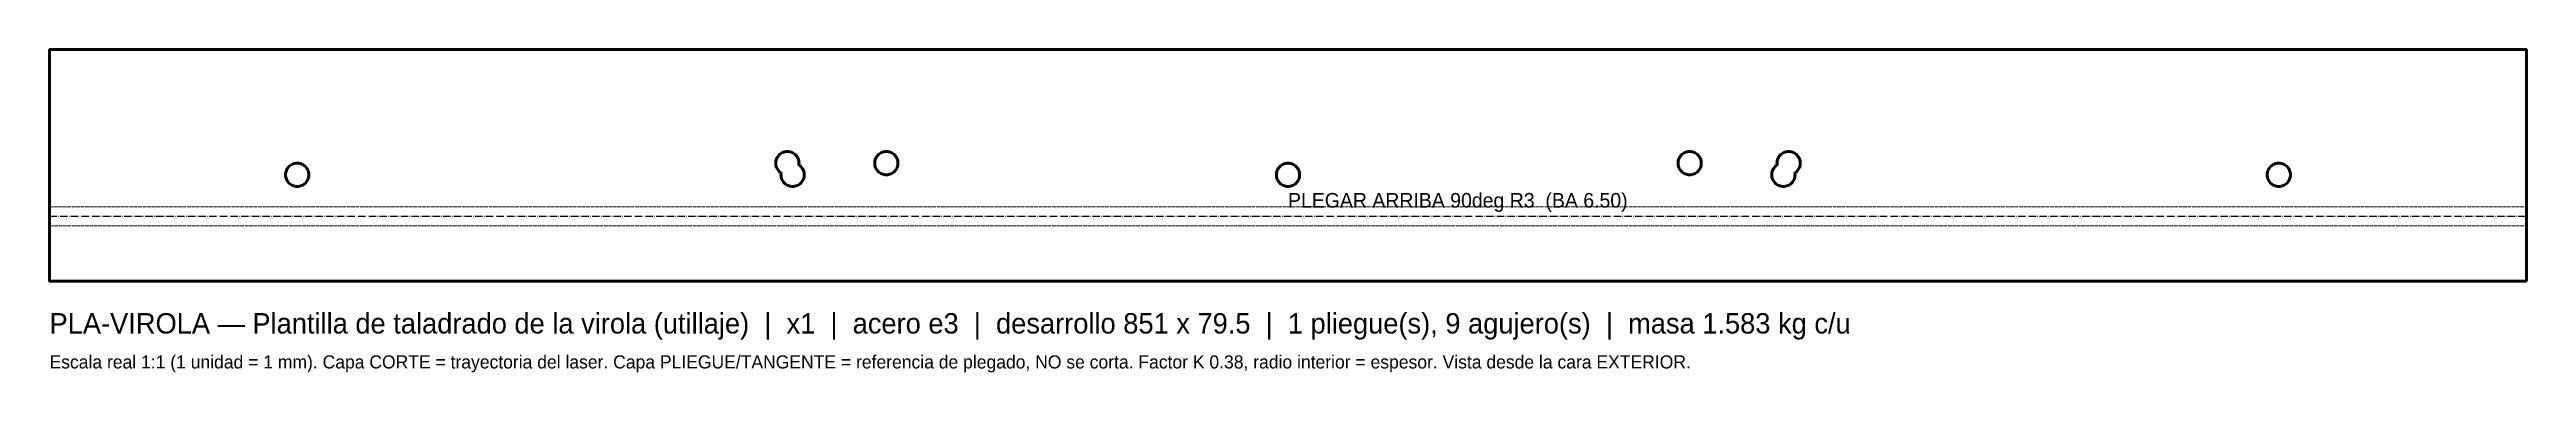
# Model space of a CAD drawing. Header units: millimetres. Extents: x 0 to 851, y -51 to 60.
import ezdxf

# ---------------------------------------------------------------- set-up
doc = ezdxf.new("R2010")
doc.units = ezdxf.units.MM
doc.linetypes.add('DASHDOT', pattern=[3.556, 2.54, -0.508, 0, -0.508])
doc.linetypes.add('DASHED', pattern=[1.524, 1.27, -0.254])
for name, color, linetype, lineweight in [('CORTE', 1, 'CONTINUOUS', 50), ('PLIEGUE', 5, 'DASHDOT', 25), ('TANGENTE', 8, 'DASHED', 13), ('TEXTO', 7, 'CONTINUOUS', 25)]:
    doc.layers.add(name, color=color, linetype=linetype, lineweight=lineweight)

msp = doc.modelspace()

# ---------------------------------------------------------------- linework, layer by layer
at = {"layer": 'CORTE'}
for points in [[(851, -19.5), (0, -19.5), (0, 2.75), (0, 60), (851, 60), (851, 2.75), (851, -19.5)], [(87.32, 20.33), (86.99, 20.53), (86.63, 20.7), (86.26, 20.83), (85.88, 20.92), (85.49, 20.98), (85.1, 21), (84.71, 20.98), (84.32, 20.92), (83.94, 20.83), (83.57, 20.7), (83.21, 20.53), (82.88, 20.33), (82.56, 20.09), (82.27, 19.83), (82.01, 19.54), (81.77, 19.22), (81.57, 18.89), (81.4, 18.53), (81.27, 18.16), (81.18, 17.78), (81.12, 17.39), (81.1, 17), (81.12, 16.61), (81.18, 16.22), (81.27, 15.84), (81.4, 15.47), (81.57, 15.11), (81.77, 14.78), (82.01, 14.46), (82.27, 14.17), (82.56, 13.91), (82.88, 13.67), (83.21, 13.47), (83.57, 13.3), (83.94, 13.17), (84.32, 13.08), (84.71, 13.02), (85.1, 13), (85.49, 13.02), (85.88, 13.08), (86.26, 13.17), (86.63, 13.3), (86.99, 13.47), (87.32, 13.67), (87.64, 13.91), (87.93, 14.17), (88.19, 14.46), (88.43, 14.78), (88.63, 15.11), (88.8, 15.47), (88.93, 15.84), (89.02, 16.22), (89.08, 16.61), (89.1, 17), (89.08, 17.39), (89.02, 17.78), (88.93, 18.16), (88.8, 18.53), (88.63, 18.89), (88.43, 19.22), (88.19, 19.54), (87.93, 19.83), (87.64, 20.09), (87.32, 20.33)], [(257.84, 20.09), (257.52, 20.33), (257.45, 20.37), (257.48, 20.61), (257.5, 21), (257.48, 21.39), (257.42, 21.78), (257.33, 22.16), (257.2, 22.53), (257.03, 22.89), (256.83, 23.22), (256.59, 23.54), (256.33, 23.83), (256.04, 24.09), (255.72, 24.33), (255.39, 24.53), (255.03, 24.7), (254.66, 24.83), (254.28, 24.92), (253.89, 24.98), (253.5, 25), (253.11, 24.98), (252.72, 24.92), (252.34, 24.83), (251.97, 24.7), (251.61, 24.53), (251.28, 24.33), (250.96, 24.09), (250.67, 23.83), (250.41, 23.54), (250.17, 23.22), (249.97, 22.89), (249.8, 22.53), (249.67, 22.16), (249.58, 21.78), (249.52, 21.39), (249.5, 21), (249.52, 20.61), (249.58, 20.22), (249.67, 19.84), (249.8, 19.47), (249.97, 19.11), (250.17, 18.78), (250.41, 18.46), (250.67, 18.17), (250.96, 17.91), (251.28, 17.67), (251.35, 17.63), (251.32, 17.39), (251.3, 17), (251.32, 16.61), (251.38, 16.22), (251.47, 15.84), (251.6, 15.47), (251.77, 15.11), (251.97, 14.78), (252.21, 14.46), (252.47, 14.17), (252.76, 13.91), (253.08, 13.67), (253.41, 13.47), (253.77, 13.3), (254.14, 13.17), (254.52, 13.08), (254.91, 13.02), (255.3, 13), (255.69, 13.02), (256.08, 13.08), (256.46, 13.17), (256.83, 13.3), (257.19, 13.47), (257.52, 13.67), (257.84, 13.91), (258.13, 14.17), (258.39, 14.46), (258.63, 14.78), (258.83, 15.11), (259, 15.47), (259.13, 15.84), (259.22, 16.22), (259.28, 16.61), (259.3, 17), (259.28, 17.39), (259.22, 17.78), (259.13, 18.16), (259, 18.53), (258.83, 18.89), (258.63, 19.22), (258.39, 19.54), (258.13, 19.83), (257.84, 20.09)], [(291.2, 22.53), (291.03, 22.89), (290.83, 23.22), (290.59, 23.54), (290.33, 23.83), (290.04, 24.09), (289.72, 24.33), (289.39, 24.53), (289.03, 24.7), (288.66, 24.83), (288.28, 24.92), (287.89, 24.98), (287.5, 25), (287.11, 24.98), (286.72, 24.92), (286.34, 24.83), (285.97, 24.7), (285.61, 24.53), (285.28, 24.33), (284.96, 24.09), (284.67, 23.83), (284.41, 23.54), (284.17, 23.22), (283.97, 22.89), (283.8, 22.53), (283.67, 22.16), (283.58, 21.78), (283.52, 21.39), (283.5, 21), (283.52, 20.61), (283.58, 20.22), (283.67, 19.84), (283.8, 19.47), (283.97, 19.11), (284.17, 18.78), (284.41, 18.46), (284.67, 18.17), (284.96, 17.91), (285.28, 17.67), (285.61, 17.47), (285.97, 17.3), (286.34, 17.17), (286.72, 17.08), (287.11, 17.02), (287.5, 17), (287.89, 17.02), (288.28, 17.08), (288.66, 17.17), (289.03, 17.3), (289.39, 17.47), (289.72, 17.67), (290.04, 17.91), (290.33, 18.17), (290.59, 18.46), (290.83, 18.78), (291.03, 19.11), (291.2, 19.47), (291.33, 19.84), (291.42, 20.22), (291.48, 20.61), (291.5, 21), (291.48, 21.39), (291.42, 21.78), (291.33, 22.16), (291.2, 22.53)], [(428.33, 19.83), (428.04, 20.09), (427.72, 20.33), (427.39, 20.53), (427.03, 20.7), (426.66, 20.83), (426.28, 20.92), (425.89, 20.98), (425.5, 21), (425.11, 20.98), (424.72, 20.92), (424.34, 20.83), (423.97, 20.7), (423.61, 20.53), (423.28, 20.33), (422.96, 20.09), (422.67, 19.83), (422.41, 19.54), (422.17, 19.22), (421.97, 18.89), (421.8, 18.53), (421.67, 18.16), (421.58, 17.78), (421.52, 17.39), (421.5, 17), (421.52, 16.61), (421.58, 16.22), (421.67, 15.84), (421.8, 15.47), (421.97, 15.11), (422.17, 14.78), (422.41, 14.46), (422.67, 14.17), (422.96, 13.91), (423.28, 13.67), (423.61, 13.47), (423.97, 13.3), (424.34, 13.17), (424.72, 13.08), (425.11, 13.02), (425.5, 13), (425.89, 13.02), (426.28, 13.08), (426.66, 13.17), (427.03, 13.3), (427.39, 13.47), (427.72, 13.67), (428.04, 13.91), (428.33, 14.17), (428.59, 14.46), (428.83, 14.78), (429.03, 15.11), (429.2, 15.47), (429.33, 15.84), (429.42, 16.22), (429.48, 16.61), (429.5, 17), (429.48, 17.39), (429.42, 17.78), (429.33, 18.16), (429.2, 18.53), (429.03, 18.89), (428.83, 19.22), (428.59, 19.54), (428.33, 19.83)], [(567.33, 22.16), (567.2, 22.53), (567.03, 22.89), (566.83, 23.22), (566.59, 23.54), (566.33, 23.83), (566.04, 24.09), (565.72, 24.33), (565.39, 24.53), (565.03, 24.7), (564.66, 24.83), (564.28, 24.92), (563.89, 24.98), (563.5, 25), (563.11, 24.98), (562.72, 24.92), (562.34, 24.83), (561.97, 24.7), (561.61, 24.53), (561.28, 24.33), (560.96, 24.09), (560.67, 23.83), (560.41, 23.54), (560.17, 23.22), (559.97, 22.89), (559.8, 22.53), (559.67, 22.16), (559.58, 21.78), (559.52, 21.39), (559.5, 21), (559.52, 20.61), (559.58, 20.22), (559.67, 19.84), (559.8, 19.47), (559.97, 19.11), (560.17, 18.78), (560.41, 18.46), (560.67, 18.17), (560.96, 17.91), (561.28, 17.67), (561.61, 17.47), (561.97, 17.3), (562.34, 17.17), (562.72, 17.08), (563.11, 17.02), (563.5, 17), (563.89, 17.02), (564.28, 17.08), (564.66, 17.17), (565.03, 17.3), (565.39, 17.47), (565.72, 17.67), (566.04, 17.91), (566.33, 18.17), (566.59, 18.46), (566.83, 18.78), (567.03, 19.11), (567.2, 19.47), (567.33, 19.84), (567.42, 20.22), (567.48, 20.61), (567.5, 21), (567.48, 21.39), (567.42, 21.78), (567.33, 22.16)], [(593.16, 20.09), (592.87, 19.83), (592.61, 19.54), (592.37, 19.22), (592.17, 18.89), (592, 18.53), (591.87, 18.16), (591.78, 17.78), (591.72, 17.39), (591.7, 17), (591.72, 16.61), (591.78, 16.22), (591.87, 15.84), (592, 15.47), (592.17, 15.11), (592.37, 14.78), (592.61, 14.46), (592.87, 14.17), (593.16, 13.91), (593.48, 13.67), (593.81, 13.47), (594.17, 13.3), (594.54, 13.17), (594.92, 13.08), (595.31, 13.02), (595.7, 13), (596.09, 13.02), (596.48, 13.08), (596.86, 13.17), (597.23, 13.3), (597.59, 13.47), (597.92, 13.67), (598.24, 13.91), (598.53, 14.17), (598.79, 14.46), (599.03, 14.78), (599.23, 15.11), (599.4, 15.47), (599.53, 15.84), (599.62, 16.22), (599.68, 16.61), (599.7, 17), (599.68, 17.39), (599.65, 17.63), (599.72, 17.67), (600.04, 17.91), (600.33, 18.17), (600.59, 18.46), (600.83, 18.78), (601.03, 19.11), (601.2, 19.47), (601.33, 19.84), (601.42, 20.22), (601.48, 20.61), (601.5, 21), (601.48, 21.39), (601.42, 21.78), (601.33, 22.16), (601.2, 22.53), (601.03, 22.89), (600.83, 23.22), (600.59, 23.54), (600.33, 23.83), (600.04, 24.09), (599.72, 24.33), (599.39, 24.53), (599.03, 24.7), (598.66, 24.83), (598.28, 24.92), (597.89, 24.98), (597.5, 25), (597.11, 24.98), (596.72, 24.92), (596.34, 24.83), (595.97, 24.7), (595.61, 24.53), (595.28, 24.33), (594.96, 24.09), (594.67, 23.83), (594.41, 23.54), (594.17, 23.22), (593.97, 22.89), (593.8, 22.53), (593.67, 22.16), (593.58, 21.78), (593.52, 21.39), (593.5, 21), (593.52, 20.61), (593.55, 20.37), (593.48, 20.33), (593.16, 20.09)], [(769.23, 19.22), (768.99, 19.54), (768.73, 19.83), (768.44, 20.09), (768.12, 20.33), (767.79, 20.53), (767.43, 20.7), (767.06, 20.83), (766.68, 20.92), (766.29, 20.98), (765.9, 21), (765.51, 20.98), (765.12, 20.92), (764.74, 20.83), (764.37, 20.7), (764.01, 20.53), (763.68, 20.33), (763.36, 20.09), (763.07, 19.83), (762.81, 19.54), (762.57, 19.22), (762.37, 18.89), (762.2, 18.53), (762.07, 18.16), (761.98, 17.78), (761.92, 17.39), (761.9, 17), (761.92, 16.61), (761.98, 16.22), (762.07, 15.84), (762.2, 15.47), (762.37, 15.11), (762.57, 14.78), (762.81, 14.46), (763.07, 14.17), (763.36, 13.91), (763.68, 13.67), (764.01, 13.47), (764.37, 13.3), (764.74, 13.17), (765.12, 13.08), (765.51, 13.02), (765.9, 13), (766.29, 13.02), (766.68, 13.08), (767.06, 13.17), (767.43, 13.3), (767.79, 13.47), (768.12, 13.67), (768.44, 13.91), (768.73, 14.17), (768.99, 14.46), (769.23, 14.78), (769.43, 15.11), (769.6, 15.47), (769.73, 15.84), (769.82, 16.22), (769.88, 16.61), (769.9, 17), (769.88, 17.39), (769.82, 17.78), (769.73, 18.16), (769.6, 18.53), (769.43, 18.89), (769.23, 19.22)]]:
    msp.add_lwpolyline(points, close=True, dxfattribs=at)
at = {"layer": 'PLIEGUE'}
msp.add_line((0, 2.75), (851, 2.75), dxfattribs=at)
at = {"layer": 'TANGENTE'}
for p, q in [((0, 6), (851, 6)), ((0, -0.5), (851, -0.5))]:
    msp.add_line(p, q, dxfattribs=at)

# ---------------------------------------------------------------- texts
at = {"layer": 'TEXTO'}
for s, height, p in [('PLEGAR ARRIBA 90deg R3  (BA 6.50)', 5, (425.5, 5.75)), ('PLA-VIROLA — Plantilla de taladrado de la virola (utillaje)  |  x1  |  acero e3  |  desarrollo 851 x 79.5  |  1 pliegue(s), 9 agujero(s)  |  masa 1.583 kg c/u', 7, (0, -37.5)), ('Escala real 1:1 (1 unidad = 1 mm). Capa CORTE = trayectoria del laser. Capa PLIEGUE/TANGENTE = referencia de plegado, NO se corta. Factor K 0.38, radio interior = espesor. Vista desde la cara EXTERIOR.', 4.5, (0, -49.5))]:
    msp.add_text(s, height=height, dxfattribs=at).set_placement(p)

doc.saveas('drawing.dxf')
